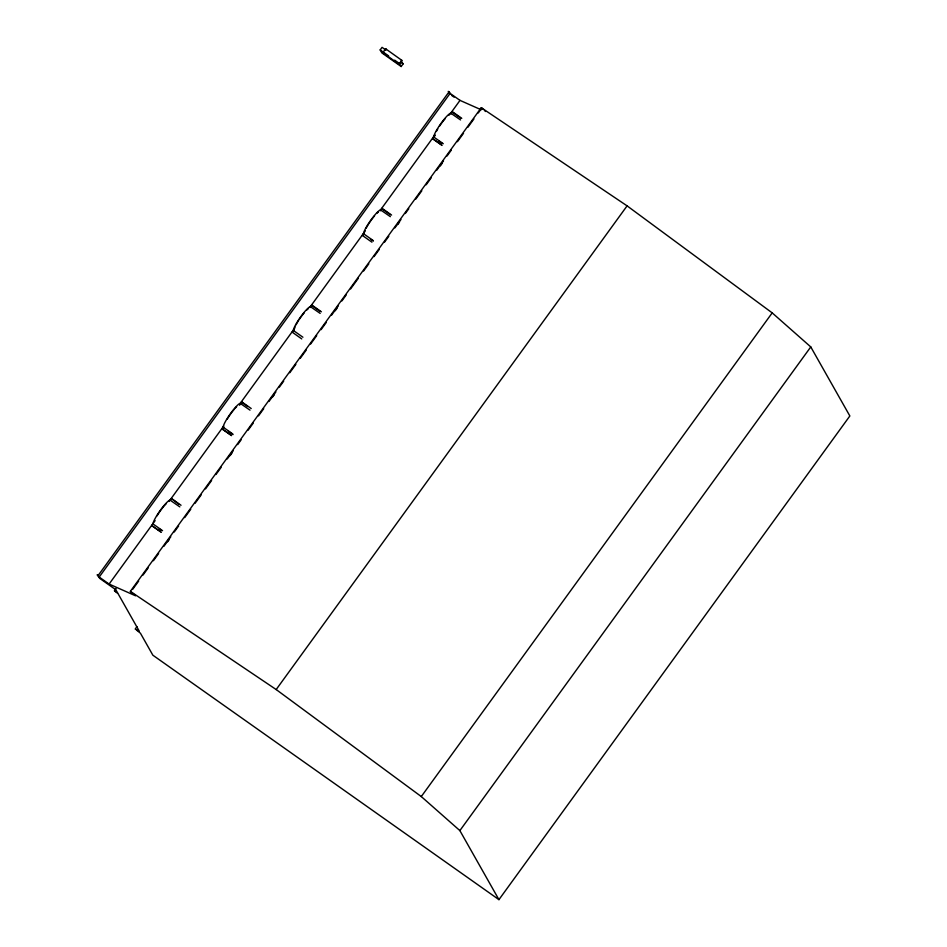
<?xml version="1.0" encoding="UTF-8"?>
<svg xmlns="http://www.w3.org/2000/svg" width="947" height="947" viewBox="0 0 947 947"><rect width="100%" height="100%" fill="white"/><g stroke="black" fill="none" stroke-linecap="round" stroke-linejoin="round"><path stroke-width="1.42" d="M161.381 532.38L151.887 525.68L153.035 523.431A14.986 2.45 -54.8 0 1 160.528 510.007A14.986 2.45 -54.8 0 1 169.987 500.075L179.823 506.882M231.553 435.644L222.072 428.944L223.22 426.695A14.986 2.45 -54.8 0 1 230.701 413.271A14.986 2.45 -54.8 0 1 240.171 403.339L250.008 410.146M222.072 428.944L223.764 427.073M301.738 338.908L292.256 332.208L293.404 329.958A14.986 2.45 -54.8 0 1 300.886 316.535A14.986 2.45 -54.8 0 1 310.344 306.603L320.181 313.41M293.949 330.337L292.256 332.208M371.922 242.172L362.429 235.472L363.577 233.222A14.986 2.45 -54.8 0 1 371.07 219.799A14.986 2.45 -54.8 0 1 380.528 209.867L390.365 216.674M364.122 233.601L362.429 235.472M442.107 145.436L432.613 138.736L433.762 136.486A14.986 2.45 -54.8 0 1 441.255 123.063A14.986 2.45 -54.8 0 1 450.713 113.131L460.55 119.938M432.613 138.736L434.306 136.865M401.362 60.999L403.031 63.946L401.161 66.527L381.854 52.878L380.185 49.931L382.055 47.35L385.914 50.084L385.038 49.789M382.825 52.665L385.63 48.794L401.836 60.348L399.03 64.218L382.825 52.665L383.571 53.304M136.498 630.039L140.44 633.235L152.869 655.206L498.939 899.65L849.85 415.97L810.774 346.922L772.196 312.877L627.092 205.866L481.265 107.686L130.355 591.366L135.587 595.817L109.106 584.062L99.186 577.066L98.228 575.374L449.138 91.693L448.203 91.409M99.186 577.066L450.097 93.386L449.138 91.693M109.106 584.062L155.13 520.613M169.028 501.46L223.752 426.032M239.39 404.487L294.115 329.059M309.74 307.503L365.329 230.879M380.102 210.53L434.815 135.101M450.452 113.557L460.005 100.382L481.206 109.781M136.948 626.642L135.208 629.033L139.375 631.341L117.984 593.544L114.48 590.774L116.15 588.241M132.568 589.46L138.653 581.079M142.997 575.089L148.206 567.904M153.414 560.719L158.623 553.533M163.843 546.36L170.791 536.771M174.26 531.989L178.604 525.999M184.689 517.618L190.761 509.237M195.106 503.259L201.19 494.879M205.535 488.889L211.607 480.508M215.952 474.518L221.16 467.333M227.244 458.952L233.329 450.571M237.673 444.593L241.142 439.799M248.09 430.222L253.299 423.037M258.519 415.851L263.728 408.678M268.936 401.492L275.885 391.916M279.365 387.122L283.698 381.132M289.782 372.751L295.866 364.37M300.211 358.392L306.283 350.011M310.628 344.021L316.712 335.64M321.057 329.651L326.265 322.477M331.474 315.292L338.422 305.715M341.903 300.921L346.235 294.931M350.579 288.953L358.404 278.169M363.612 270.996L368.821 263.811M374.041 256.625L379.25 249.44M384.458 242.254L388.803 236.276M394.887 227.896L400.96 219.515M405.304 213.525L408.784 208.731M415.733 199.154L421.806 190.773M426.15 184.795L431.358 177.61M436.579 170.424L443.527 160.848M446.996 156.054L451.34 150.076M457.425 141.695L463.497 133.314M467.842 127.324L473.926 118.943M478.271 112.953L481.739 108.171L481.265 107.686M167.607 541.767L169.335 539.364M230.145 455.566L231.873 453.163M272.7 396.9L274.441 394.497M335.238 310.699L336.978 308.296M397.776 224.498L399.516 222.095M440.343 165.832L442.071 163.44M130.355 591.366L276.181 689.546L627.092 205.866M498.939 899.65L459.875 830.602L421.285 796.557L772.196 312.877M459.875 830.602L810.774 346.922M451.056 113.238L452.275 111.628L461.769 118.328M450.879 114.019L452.275 111.628M380.872 209.974L382.103 208.364L391.585 215.064M380.706 210.755L382.103 208.364M310.699 306.71L311.918 305.1L321.4 311.8M310.521 307.491L311.918 305.1M240.514 403.446L241.734 401.836L251.227 408.536M239.627 405.162L241.734 401.836M170.33 500.182L171.549 498.572L181.043 505.272M151.887 525.68L160.517 531.646M481.739 108.171L482.994 109.154M450.097 93.386L460.005 100.382M449.162 93.102L450.133 93.789M451.814 95.54L454.11 97.162M400.889 62.431L403.031 63.946M380.185 49.931L388.625 55.897M394.662 60.158L399.492 63.579L401.161 66.527M452.299 112.148L460.609 118.008M433.785 137.043L443.279 143.743M438.923 141.103L442.379 143.553M432.945 138.83L441.243 144.702M382.126 208.885L390.424 214.744M363.601 233.779L373.094 240.479M371.046 239.473L373.355 241.094M311.942 305.621L320.24 311.48M293.428 330.515L302.91 337.215M241.757 402.357L247.688 406.547M223.243 427.251L232.737 433.951M228.381 431.311L232.986 434.578M222.403 429.05L230.701 434.91M178.699 504.124L171.549 498.572M153.059 523.987L162.553 530.687M159.345 528.864L161.653 530.498M98.228 575.374L97.15 574.841L99.755 578.404L115.854 589.78L117.629 592.917L114.48 590.774M276.181 689.546L421.285 796.557M484.391 110.456L485.645 111.486M385.63 48.794L386.376 49.433M401.836 60.348L399.03 64.218M157.06 515.831A12.962 2.119 -54.8 0 1 164.02 506.089M164.66 505.367A12.962 2.119 -54.8 0 1 166.412 503.52M227.244 419.095A12.962 2.119 -54.8 0 1 234.205 409.353M234.832 408.631A12.962 2.119 -54.8 0 1 236.596 406.784M294.588 328.479A12.962 2.119 -54.8 0 1 295.062 326.94M296.032 324.857A12.962 2.119 -54.8 0 1 298.542 320.56M299.145 319.636A12.962 2.119 -54.8 0 1 304.389 312.617M306.769 310.048A12.962 2.119 -54.8 0 1 308.213 308.805M366.217 228.109A12.962 2.119 -54.8 0 1 368.726 223.812M369.318 222.9A12.962 2.119 -54.8 0 1 374.562 215.88M376.953 213.312A12.962 2.119 -54.8 0 1 378.398 212.069M434.993 135.883A12.962 2.119 -54.8 0 1 434.945 134.995M436.401 131.373A12.962 2.119 -54.8 0 1 437.786 128.887M439.503 126.164A12.962 2.119 -54.8 0 1 445.374 118.422M448.582 115.333A12.962 2.119 -54.8 0 1 449.612 114.776"/></g></svg>
